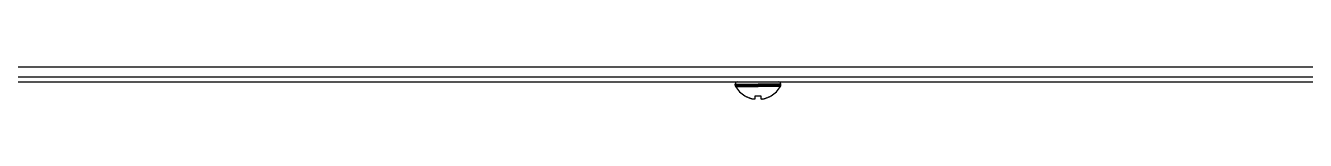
# Model space of a CAD drawing. Header units: millimetres. Extents: x -1584 to 3730, y -1918 to 2655.
# Drawn here: x -1101.1 to -876.6, y -141 to -135.3 of the extents above; entities that cross this region are included whole.
import ezdxf

# ---------------------------------------------------------------- set-up
doc = ezdxf.new("R2010")
doc.units = ezdxf.units.MM
doc.header["$LTSCALE"] = 65.395
doc.layers.get('0').update_dxf_attribs({"linetype": 'CONTINUOUS'})
doc.layers.add('ASSI', color=7, linetype='CONTINUOUS')
doc.layers.add('GEOM', color=7, linetype='CONTINUOUS')

msp = doc.modelspace()

# ---------------------------------------------------------------- linework, layer by layer
at = {"linetype": 'Continuous'}
for p, q in [((-696.63, -135.35), (-1455.03, -135.35)), ((-823.53, -137.15), (-1381.53, -137.15)), ((-974.93, -140.43), (-974.93, -140.39)), ((-973.13, -140.95), (-973.13, -140.39)), ((-972.13, -140.39), (-972.13, -140.95)), ((-970.33, -140.39), (-970.33, -140.43))]:
    msp.add_line(p, q, dxfattribs=at)
for centre, radius, start, end in [((-972.45, -136.34), 4.75, 238.4659, 241.0313), ((-972.45, -136.35), 4.75, 241.0316, 241.9926), ((-972.45, -136.35), 4.75, 241.9926, 243.3187), ((-972.45, -136.35), 4.74, 243.3188, 244.4598), ((-972.45, -136.36), 4.74, 244.4598, 245.4278), ((-972.45, -136.36), 4.73, 245.4278, 246.6825), ((-972.46, -136.36), 4.73, 246.6826, 247.4526), ((-972.46, -136.37), 4.72, 247.4524, 248.9975), ((-972.46, -136.38), 4.72, 248.9977, 249.4819), ((-972.47, -136.39), 4.7, 249.4813, 251.5344), ((-972.47, -136.41), 4.68, 251.535, 252.6227), ((-972.48, -136.42), 4.67, 252.6228, 253.6051), ((-972.49, -136.45), 4.64, 253.6036, 255.6824), ((-973.38, -138.96), 2.01, 262.7256, 264.8598), ((-973.38, -138.98), 1.98, 264.8627, 265.7144), ((-973.38, -138.99), 1.97, 265.714, 266.9766), ((-973.38, -139), 1.96, 266.9771, 268.0037), ((-973.38, -139.01), 1.95, 268.0037, 269.0738), ((-973.38, -139.01), 1.95, 269.0741, 270.1995), ((-973.38, -139.01), 1.95, 270.1995, 271.1541), ((-973.38, -139.01), 1.95, 271.1545, 272.3767), ((-973.38, -139), 1.96, 272.3765, 273.2159), ((-973.38, -138.99), 1.97, 273.2167, 274.6016), ((-973.38, -138.98), 1.98, 274.6009, 275.2558), ((-973.39, -138.96), 2.01, 275.2585, 277.2741), ((-972.63, -136.64), 3.79, 262.4013, 269.9911), ((-972.63, -136.64), 3.79, 270.0089, 277.5987), ((-971.88, -138.96), 2.01, 262.7259, 264.7415), ((-971.88, -138.98), 1.98, 264.7442, 265.3991), ((-971.88, -138.99), 1.97, 265.3984, 266.7833), ((-971.88, -139), 1.96, 266.7841, 267.6235), ((-971.88, -139.01), 1.96, 267.6234, 268.8455), ((-971.88, -139.01), 1.95, 268.8459, 269.8005), ((-971.88, -139.01), 1.95, 269.8006, 270.9258), ((-971.88, -139.01), 1.95, 270.9261, 271.9964), ((-971.88, -139), 1.96, 271.9964, 273.0228), ((-971.88, -138.99), 1.97, 273.0233, 274.286), ((-971.88, -138.98), 1.98, 274.2856, 275.1372), ((-971.89, -138.96), 2.01, 275.1401, 277.2744), ((-972.78, -136.45), 4.64, 284.3176, 286.3964), ((-972.79, -136.42), 4.67, 286.3949, 287.3772), ((-972.79, -136.41), 4.68, 287.3773, 288.465), ((-972.8, -136.39), 4.7, 288.4656, 290.5187), ((-972.8, -136.38), 4.72, 290.5181, 291.0023), ((-972.81, -136.37), 4.72, 291.0025, 292.5476), ((-972.81, -136.36), 4.73, 292.5474, 293.3174), ((-972.81, -136.36), 4.73, 293.3175, 294.5722), ((-972.81, -136.36), 4.74, 294.5722, 295.5402), ((-972.81, -136.35), 4.74, 295.5402, 296.6812), ((-972.82, -136.35), 4.75, 296.6813, 298.0074), ((-972.82, -136.35), 4.75, 298.0074, 298.9684), ((-972.82, -136.34), 4.75, 298.9687, 301.5341)]:
    msp.add_arc(centre, radius, start, end, dxfattribs=at)
at = {"layer": 'ASSI', "linetype": 'Continuous'}
for p, q in [((-976.63, -138.55), (-976.63, -138.35)), ((-976.63, -138.35), (-972.63, -138.35)), ((-976.63, -138.55), (-972.63, -138.55)), ((-976.58, -138.75), (-972.63, -138.75)), ((-968.63, -138.35), (-972.63, -138.35)), ((-968.63, -138.55), (-972.63, -138.55)), ((-968.69, -138.75), (-972.63, -138.75)), ((-968.63, -138.55), (-968.63, -138.35))]:
    msp.add_line(p, q, dxfattribs=at)
for centre, radius, start, end in [((-976.23, -138.35), 0.4, 90, 180), ((-976.23, -138.55), 0.4, 180, 210.3012), ((-972.43, -136.33), 4.8, 210.3012, 238.4026), ((-972.83, -136.33), 4.8, 301.5974, 329.6988), ((-969.03, -138.35), 0.4, 0, 90), ((-969.03, -138.55), 0.4, 329.6988, 360), ((-972.43, -136.33), 4.8, 238.4026, 238.5421), ((-972.83, -136.33), 4.8, 301.4579, 301.5974)]:
    msp.add_arc(centre, radius, start, end, dxfattribs=at)
at = {"layer": 'GEOM', "linetype": 'Continuous'}
msp.add_line((-1455.56, -137.95), (-696.63, -137.95), dxfattribs=at)

doc.saveas('drawing.dxf')
